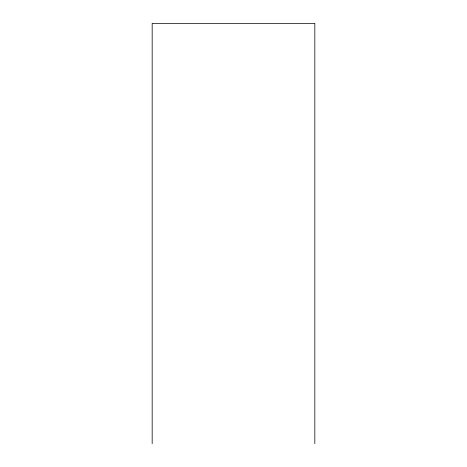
<?xml version="1.0" encoding="UTF-8"?>
<svg xmlns="http://www.w3.org/2000/svg" width="467" height="467" viewBox="0 0 467 467"><rect width="100%" height="100%" fill="white"/><g stroke="black" fill="none" stroke-linecap="round" stroke-linejoin="round"><path stroke-width="0.7" d="M314.828 443.65L314.828 23.35L152.172 23.35L152.172 443.65"/></g></svg>
